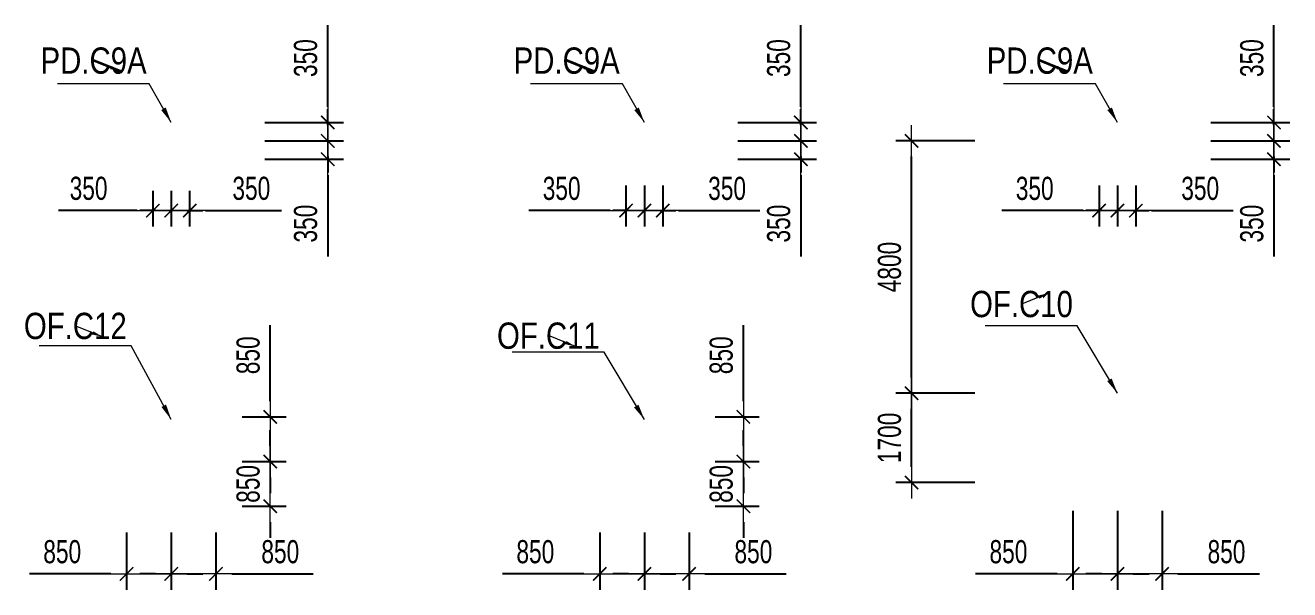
# Model space of a CAD drawing. Header units: millimetres. Extents: x -259680 to 286077, y -1281 to 94455.
# Drawn here: x 51923 to 75977, y 35863 to 46599 of the extents above; entities that cross this region are included whole.
import ezdxf
from ezdxf.enums import TextEntityAlignment as Align

# ---------------------------------------------------------------- set-up
doc = ezdxf.new("R2010")
doc.units = ezdxf.units.MM
doc.layers.get('0').update_dxf_attribs({"lineweight": 20})
doc.layers.get('Defpoints').update_dxf_attribs({"color": 151, "lineweight": 9})
for name, color, linetype, lineweight in [('$0$C1', 20, 'Continuous', 35), ('$1$NDC_S_ANNO', 7, 'Continuous', 20), ('$1$NDC_S_DIM', 1, 'Continuous', 15), ('$1$NDC_S_VN TEXT', 7, 'Continuous', 20), ('NDC_S_DIM', 1, 'Continuous', 15)]:
    doc.layers.add(name, color=color, linetype=linetype, lineweight=lineweight)
doc.styles.add('$1$NDC_DIM', font='', dxfattribs={"width": 0.75})
doc.styles.add('$2$ARIAL', font='arial.ttf', dxfattribs={"width": 0.8})
doc.styles.add('NDC_DIM', font='', dxfattribs={"width": 0.75})
doc.styles.get('$1$NDC_DIM').set_extended_font_data('Dotum')
doc.styles.get('NDC_DIM').set_extended_font_data('Dotum')
doc.dimstyles.new('$0$NDC_dim_150', dxfattribs={"dimscale": 150, "dimtxt": 2.2, "dimasz": 1.5, "dimexe": 1.5, "dimexo": 2.5, "dimgap": 1, "dimtad": 1, "dimdec": 0, "dimzin": 0, "dimdsep": 46, "dimtxsty": '$1$NDC_DIM', "dimblk": '$1$DIMMARK', "dimcen": 0.09, "dimdle": 1.2, "dimclrd": 1, "dimclre": 1, "dimclrt": 3, "dimadec": 0, "dimazin": 0, "dimtfac": 1, "dimtdec": 0, "dimtix": 1, "dimtofl": 0, "dimtmove": 0, "dimatfit": 3, "dimfxl": 6, "dimfxlon": 1, "dimtolj": 1, "dimtzin": 0, "dimarcsym": 0})
doc.dimstyles.new('$1$NDC_dim_iso', dxfattribs={"dimtxt": 2.2, "dimasz": 1, "dimexe": 1.5, "dimexo": 2.5, "dimgap": 1, "dimtad": 1, "dimdec": 0, "dimzin": 0, "dimdsep": 46, "dimtxsty": '$1$NDC_DIM', "dimblk": '$1$DIMMARK', "dimcen": 0.09, "dimdle": 1.2, "dimclrd": 1, "dimclre": 1, "dimclrt": 3, "dimadec": 0, "dimazin": 0, "dimtfac": 1, "dimtdec": 0, "dimtix": 1, "dimtofl": 0, "dimtmove": 0, "dimatfit": 3, "dimfxl": 6, "dimfxlon": 1, "dimtolj": 1, "dimtzin": 0, "dimarcsym": 0})
doc.dimstyles.new('NDC_dim_200', dxfattribs={"dimscale": 200, "dimtxt": 2.2, "dimasz": 1.5, "dimexe": 1.5, "dimexo": 2.5, "dimgap": 1, "dimtad": 1, "dimdec": 0, "dimzin": 0, "dimdsep": 46, "dimtxsty": 'NDC_DIM', "dimblk": 'DIMMARK', "dimcen": 0.09, "dimdle": 1.2, "dimclrd": 1, "dimclre": 1, "dimclrt": 3, "dimadec": 0, "dimazin": 0, "dimtfac": 1, "dimtdec": 0, "dimtix": 1, "dimtofl": 0, "dimtmove": 0, "dimatfit": 3, "dimfxl": 6, "dimfxlon": 1, "dimtolj": 1, "dimtzin": 0, "dimarcsym": 0})

# ---------------------------------------------------------------- blocks, each defined once
blk = doc.blocks.new('$1$DIMMARK')
at = {"layer": '$1$NDC_S_DIM', "color": 1}
blk.add_line((-1.5, 0), (1, 0), dxfattribs=at)
at = {"layer": '$1$NDC_S_DIM', "color": 2, "const_width": 0.1}
blk.add_lwpolyline([(-0.424, -0.424), (0.424, 0.424)], dxfattribs=at)
blk = doc.blocks.new('DIMMARK')
at = {"layer": 'NDC_S_DIM', "color": 1}
blk.add_line((-1.5, 0), (1, 0), dxfattribs=at)
at = {"layer": 'NDC_S_DIM', "color": 2, "const_width": 0.1}
blk.add_lwpolyline([(-0.424, -0.424), (0.424, 0.424)], dxfattribs=at)
blk = doc.blocks.new('*D989')
at = {"layer": 'Defpoints', "color": 0, "ltscale": 100, "transparency": 16777216}
for p in [(53850, 37450), (54700, 37450), (54700, 36163)]:
    blk.add_point(p, dxfattribs=at)
at = {"layer": 'NDC_S_DIM', "color": 1, "lineweight": -2, "ltscale": 100, "transparency": 16777216}
for p, q in [((53850, 36950), (53850, 35863)), ((54700, 36950), (54700, 35863)), ((53550, 36163), (52001, 36163)), ((55000, 36163), (55300, 36163))]:
    blk.add_line(p, q, dxfattribs=at)
at = {"layer": 'NDC_S_DIM', "color": 1, "lineweight": -2, "ltscale": 100, "transparency": 16777216, "xscale": 300, "yscale": 300, "zscale": 300}
blk.add_blockref('DIMMARK', (53850, 36163), dxfattribs=at)
at = {"layer": 'NDC_S_DIM', "color": 1, "lineweight": -2, "ltscale": 100, "transparency": 16777216, "xscale": 300, "yscale": 300, "zscale": 300, "rotation": 180}
blk.add_blockref('DIMMARK', (54700, 36163), dxfattribs=at)
at = {"layer": 'NDC_S_DIM', "color": 3, "ltscale": 100, "transparency": 16777216, "insert": (52626, 36583), "char_height": 440, "attachment_point": 5, "style": 'NDC_DIM'}
blk.add_mtext('\\A1;850', dxfattribs=at)
blk = doc.blocks.new('*D990')
at = {"layer": 'Defpoints', "color": 0, "ltscale": 100, "transparency": 16777216}
for p in [(54700, 37450), (55550, 37450), (55550, 36163)]:
    blk.add_point(p, dxfattribs=at)
at = {"layer": 'NDC_S_DIM', "color": 1, "lineweight": -2, "ltscale": 100, "transparency": 16777216}
for p, q in [((54700, 36950), (54700, 35863)), ((55550, 36950), (55550, 35863)), ((54400, 36163), (54100, 36163)), ((55850, 36163), (57399, 36163))]:
    blk.add_line(p, q, dxfattribs=at)
at = {"layer": 'NDC_S_DIM', "color": 1, "lineweight": -2, "ltscale": 100, "transparency": 16777216, "xscale": 300, "yscale": 300, "zscale": 300}
blk.add_blockref('DIMMARK', (54700, 36163), dxfattribs=at)
at = {"layer": 'NDC_S_DIM', "color": 1, "lineweight": -2, "ltscale": 100, "transparency": 16777216, "xscale": 300, "yscale": 300, "zscale": 300, "rotation": 180}
blk.add_blockref('DIMMARK', (55550, 36163), dxfattribs=at)
at = {"layer": 'NDC_S_DIM', "color": 3, "ltscale": 100, "transparency": 16777216, "insert": (56774, 36583), "char_height": 440, "attachment_point": 5, "style": 'NDC_DIM'}
blk.add_mtext('\\A1;850', dxfattribs=at)
blk = doc.blocks.new('*D991')
at = {"layer": 'Defpoints', "color": 0, "ltscale": 100, "transparency": 16777216}
for p in [(55550, 39150), (55550, 38300), (56584, 38300)]:
    blk.add_point(p, dxfattribs=at)
at = {"layer": 'NDC_S_DIM', "color": 1, "lineweight": -2, "ltscale": 100, "transparency": 16777216}
for p, q in [((56584, 39450), (56584, 40894)), ((56050, 39150), (56884, 39150)), ((56050, 38300), (56884, 38300)), ((56584, 38000), (56584, 37700))]:
    blk.add_line(p, q, dxfattribs=at)
at = {"layer": 'NDC_S_DIM', "color": 1, "lineweight": -2, "ltscale": 100, "transparency": 16777216, "xscale": 300, "yscale": 300, "zscale": 300}
for p, rotation in [((56584, 39150), 270), ((56584, 38300), 90)]:
    blk.add_blockref('DIMMARK', p, dxfattribs=dict(at, rotation=rotation))
at = {"layer": 'NDC_S_DIM', "color": 3, "ltscale": 100, "transparency": 16777216, "insert": (56164, 40322), "char_height": 440, "attachment_point": 5, "rotation": 90, "style": 'NDC_DIM'}
blk.add_mtext('\\A1;850', dxfattribs=at)
blk = doc.blocks.new('*D992')
at = {"layer": 'Defpoints', "color": 0, "ltscale": 100, "transparency": 16777216}
for p in [(55550, 38300), (55550, 37450), (56584, 37450)]:
    blk.add_point(p, dxfattribs=at)
at = {"layer": 'NDC_S_DIM', "color": 1, "lineweight": -2, "ltscale": 100, "transparency": 16777216}
for p, q in [((56584, 38600), (56584, 38900)), ((56050, 38300), (56884, 38300)), ((56050, 37450), (56884, 37450)), ((56584, 37150), (56584, 36850))]:
    blk.add_line(p, q, dxfattribs=at)
at = {"layer": 'NDC_S_DIM', "color": 1, "lineweight": -2, "ltscale": 100, "transparency": 16777216, "xscale": 300, "yscale": 300, "zscale": 300}
for p, rotation in [((56584, 38300), 270), ((56584, 37450), 90)]:
    blk.add_blockref('DIMMARK', p, dxfattribs=dict(at, rotation=rotation))
at = {"layer": 'NDC_S_DIM', "color": 3, "ltscale": 100, "transparency": 16777216, "insert": (56164, 37875), "char_height": 440, "attachment_point": 5, "rotation": 90, "style": 'NDC_DIM'}
blk.add_mtext('\\A1;850', dxfattribs=at)
blk = doc.blocks.new('*D993')
at = {"layer": 'Defpoints', "color": 0, "ltscale": 100, "transparency": 16777216}
for p in [(62850, 37450), (63700, 37450), (63700, 36163)]:
    blk.add_point(p, dxfattribs=at)
at = {"layer": 'NDC_S_DIM', "color": 1, "lineweight": -2, "ltscale": 100, "transparency": 16777216}
for p, q in [((62850, 36950), (62850, 35863)), ((63700, 36950), (63700, 35863)), ((62550, 36163), (61001, 36163)), ((64000, 36163), (64300, 36163))]:
    blk.add_line(p, q, dxfattribs=at)
at = {"layer": 'NDC_S_DIM', "color": 1, "lineweight": -2, "ltscale": 100, "transparency": 16777216, "xscale": 300, "yscale": 300, "zscale": 300}
blk.add_blockref('DIMMARK', (62850, 36163), dxfattribs=at)
at = {"layer": 'NDC_S_DIM', "color": 1, "lineweight": -2, "ltscale": 100, "transparency": 16777216, "xscale": 300, "yscale": 300, "zscale": 300, "rotation": 180}
blk.add_blockref('DIMMARK', (63700, 36163), dxfattribs=at)
at = {"layer": 'NDC_S_DIM', "color": 3, "ltscale": 100, "transparency": 16777216, "insert": (61626, 36583), "char_height": 440, "attachment_point": 5, "style": 'NDC_DIM'}
blk.add_mtext('\\A1;850', dxfattribs=at)
blk = doc.blocks.new('*D994')
at = {"layer": 'Defpoints', "color": 0, "ltscale": 100, "transparency": 16777216}
for p in [(63700, 37450), (64550, 37450), (64550, 36163)]:
    blk.add_point(p, dxfattribs=at)
at = {"layer": 'NDC_S_DIM', "color": 1, "lineweight": -2, "ltscale": 100, "transparency": 16777216}
for p, q in [((63700, 36950), (63700, 35863)), ((64550, 36950), (64550, 35863)), ((63400, 36163), (63100, 36163)), ((64850, 36163), (66399, 36163))]:
    blk.add_line(p, q, dxfattribs=at)
at = {"layer": 'NDC_S_DIM', "color": 1, "lineweight": -2, "ltscale": 100, "transparency": 16777216, "xscale": 300, "yscale": 300, "zscale": 300}
blk.add_blockref('DIMMARK', (63700, 36163), dxfattribs=at)
at = {"layer": 'NDC_S_DIM', "color": 1, "lineweight": -2, "ltscale": 100, "transparency": 16777216, "xscale": 300, "yscale": 300, "zscale": 300, "rotation": 180}
blk.add_blockref('DIMMARK', (64550, 36163), dxfattribs=at)
at = {"layer": 'NDC_S_DIM', "color": 3, "ltscale": 100, "transparency": 16777216, "insert": (65774, 36583), "char_height": 440, "attachment_point": 5, "style": 'NDC_DIM'}
blk.add_mtext('\\A1;850', dxfattribs=at)
blk = doc.blocks.new('*D995')
at = {"layer": 'Defpoints', "color": 0, "ltscale": 100, "transparency": 16777216}
for p in [(64550, 39150), (64550, 38300), (65584, 38300)]:
    blk.add_point(p, dxfattribs=at)
at = {"layer": 'NDC_S_DIM', "color": 1, "lineweight": -2, "ltscale": 100, "transparency": 16777216}
for p, q in [((65584, 39450), (65584, 40894)), ((65050, 39150), (65884, 39150)), ((65050, 38300), (65884, 38300)), ((65584, 38000), (65584, 37700))]:
    blk.add_line(p, q, dxfattribs=at)
at = {"layer": 'NDC_S_DIM', "color": 1, "lineweight": -2, "ltscale": 100, "transparency": 16777216, "xscale": 300, "yscale": 300, "zscale": 300}
for p, rotation in [((65584, 39150), 270), ((65584, 38300), 90)]:
    blk.add_blockref('DIMMARK', p, dxfattribs=dict(at, rotation=rotation))
at = {"layer": 'NDC_S_DIM', "color": 3, "ltscale": 100, "transparency": 16777216, "insert": (65164, 40322), "char_height": 440, "attachment_point": 5, "rotation": 90, "style": 'NDC_DIM'}
blk.add_mtext('\\A1;850', dxfattribs=at)
blk = doc.blocks.new('*D996')
at = {"layer": 'Defpoints', "color": 0, "ltscale": 100, "transparency": 16777216}
for p in [(64550, 38300), (64550, 37450), (65584, 37450)]:
    blk.add_point(p, dxfattribs=at)
at = {"layer": 'NDC_S_DIM', "color": 1, "lineweight": -2, "ltscale": 100, "transparency": 16777216}
for p, q in [((65584, 38600), (65584, 38900)), ((65050, 38300), (65884, 38300)), ((65050, 37450), (65884, 37450)), ((65584, 37150), (65584, 36850))]:
    blk.add_line(p, q, dxfattribs=at)
at = {"layer": 'NDC_S_DIM', "color": 1, "lineweight": -2, "ltscale": 100, "transparency": 16777216, "xscale": 300, "yscale": 300, "zscale": 300}
for p, rotation in [((65584, 38300), 270), ((65584, 37450), 90)]:
    blk.add_blockref('DIMMARK', p, dxfattribs=dict(at, rotation=rotation))
at = {"layer": 'NDC_S_DIM', "color": 3, "ltscale": 100, "transparency": 16777216, "insert": (65164, 37875), "char_height": 440, "attachment_point": 5, "rotation": 90, "style": 'NDC_DIM'}
blk.add_mtext('\\A1;850', dxfattribs=at)
blk = doc.blocks.new('*D997')
at = {"layer": 'Defpoints', "color": 0, "ltscale": 100, "transparency": 16777216}
for p in [(71850, 37900), (72700, 37900), (72700, 36163)]:
    blk.add_point(p, dxfattribs=at)
at = {"layer": 'NDC_S_DIM', "color": 1, "lineweight": -2, "ltscale": 100, "transparency": 16777216}
for p, q in [((71850, 37363), (71850, 35863)), ((72700, 37363), (72700, 35863)), ((71550, 36163), (70001, 36163)), ((73000, 36163), (73300, 36163))]:
    blk.add_line(p, q, dxfattribs=at)
at = {"layer": 'NDC_S_DIM', "color": 1, "lineweight": -2, "ltscale": 100, "transparency": 16777216, "xscale": 300, "yscale": 300, "zscale": 300}
blk.add_blockref('DIMMARK', (71850, 36163), dxfattribs=at)
at = {"layer": 'NDC_S_DIM', "color": 1, "lineweight": -2, "ltscale": 100, "transparency": 16777216, "xscale": 300, "yscale": 300, "zscale": 300, "rotation": 180}
blk.add_blockref('DIMMARK', (72700, 36163), dxfattribs=at)
at = {"layer": 'NDC_S_DIM', "color": 3, "ltscale": 100, "transparency": 16777216, "insert": (70626, 36583), "char_height": 440, "attachment_point": 5, "style": 'NDC_DIM'}
blk.add_mtext('\\A1;850', dxfattribs=at)
blk = doc.blocks.new('*D998')
at = {"layer": 'Defpoints', "color": 0, "ltscale": 100, "transparency": 16777216}
for p in [(72700, 37900), (73550, 37900), (73550, 36163)]:
    blk.add_point(p, dxfattribs=at)
at = {"layer": 'NDC_S_DIM', "color": 1, "lineweight": -2, "ltscale": 100, "transparency": 16777216}
for p, q in [((72700, 37363), (72700, 35863)), ((73550, 37363), (73550, 35863)), ((72400, 36163), (72100, 36163)), ((73850, 36163), (75399, 36163))]:
    blk.add_line(p, q, dxfattribs=at)
at = {"layer": 'NDC_S_DIM', "color": 1, "lineweight": -2, "ltscale": 100, "transparency": 16777216, "xscale": 300, "yscale": 300, "zscale": 300}
blk.add_blockref('DIMMARK', (72700, 36163), dxfattribs=at)
at = {"layer": 'NDC_S_DIM', "color": 1, "lineweight": -2, "ltscale": 100, "transparency": 16777216, "xscale": 300, "yscale": 300, "zscale": 300, "rotation": 180}
blk.add_blockref('DIMMARK', (73550, 36163), dxfattribs=at)
at = {"layer": 'NDC_S_DIM', "color": 3, "ltscale": 100, "transparency": 16777216, "insert": (74774, 36583), "char_height": 440, "attachment_point": 5, "style": 'NDC_DIM'}
blk.add_mtext('\\A1;850', dxfattribs=at)
blk = doc.blocks.new('*D999')
at = {"layer": 'Defpoints', "color": 0, "ltscale": 100, "transparency": 16777216}
for p in [(68784, 39600), (71850, 39600), (71850, 37900)]:
    blk.add_point(p, dxfattribs=at)
at = {"layer": 'NDC_S_DIM', "color": 1, "lineweight": -2, "ltscale": 100, "transparency": 16777216}
for p, q in [((69984, 39600), (68484, 39600)), ((68784, 38200), (68784, 39300)), ((69984, 37900), (68484, 37900))]:
    blk.add_line(p, q, dxfattribs=at)
at = {"layer": 'NDC_S_DIM', "color": 1, "lineweight": -2, "ltscale": 100, "transparency": 16777216, "xscale": 300, "yscale": 300, "zscale": 300}
for p, rotation in [((68784, 39600), 90), ((68784, 37900), 270)]:
    blk.add_blockref('DIMMARK', p, dxfattribs=dict(at, rotation=rotation))
at = {"layer": 'NDC_S_DIM', "color": 3, "ltscale": 100, "transparency": 16777216, "insert": (68364, 38750), "char_height": 440, "attachment_point": 5, "rotation": 90, "style": 'NDC_DIM'}
blk.add_mtext('\\A1;1700', dxfattribs=at)
blk = doc.blocks.new('*D1009')
at = {"layer": 'Defpoints', "color": 0, "ltscale": 100, "transparency": 16777216}
for p in [(54700, 43950), (55050, 43950), (55050, 43074)]:
    blk.add_point(p, dxfattribs=at)
at = {"layer": 'NDC_S_DIM', "color": 1, "lineweight": -2, "ltscale": 100, "transparency": 16777216}
for p, q in [((54700, 43450), (54700, 42774)), ((55050, 43450), (55050, 42774)), ((54400, 43074), (54100, 43074)), ((55350, 43074), (56796, 43074))]:
    blk.add_line(p, q, dxfattribs=at)
at = {"layer": 'NDC_S_DIM', "color": 1, "lineweight": -2, "ltscale": 100, "transparency": 16777216, "xscale": 300, "yscale": 300, "zscale": 300}
blk.add_blockref('DIMMARK', (54700, 43074), dxfattribs=at)
at = {"layer": 'NDC_S_DIM', "color": 1, "lineweight": -2, "ltscale": 100, "transparency": 16777216, "xscale": 300, "yscale": 300, "zscale": 300, "rotation": 180}
blk.add_blockref('DIMMARK', (55050, 43074), dxfattribs=at)
at = {"layer": 'NDC_S_DIM', "color": 3, "ltscale": 100, "transparency": 16777216, "insert": (56223, 43495), "char_height": 440, "attachment_point": 5, "style": 'NDC_DIM'}
blk.add_mtext('\\A1;350', dxfattribs=at)
blk = doc.blocks.new('*D1010')
at = {"layer": 'Defpoints', "color": 0, "ltscale": 100, "transparency": 16777216}
for p in [(54350, 43950), (54700, 43950), (54700, 43074)]:
    blk.add_point(p, dxfattribs=at)
at = {"layer": 'NDC_S_DIM', "color": 1, "lineweight": -2, "ltscale": 100, "transparency": 16777216}
for p, q in [((54350, 43450), (54350, 42774)), ((54700, 43450), (54700, 42774)), ((54050, 43074), (52554, 43074)), ((55000, 43074), (55300, 43074))]:
    blk.add_line(p, q, dxfattribs=at)
at = {"layer": 'NDC_S_DIM', "color": 1, "lineweight": -2, "ltscale": 100, "transparency": 16777216, "xscale": 300, "yscale": 300, "zscale": 300}
blk.add_blockref('DIMMARK', (54350, 43074), dxfattribs=at)
at = {"layer": 'NDC_S_DIM', "color": 1, "lineweight": -2, "ltscale": 100, "transparency": 16777216, "xscale": 300, "yscale": 300, "zscale": 300, "rotation": 180}
blk.add_blockref('DIMMARK', (54700, 43074), dxfattribs=at)
at = {"layer": 'NDC_S_DIM', "color": 3, "ltscale": 100, "transparency": 16777216, "insert": (53127, 43495), "char_height": 440, "attachment_point": 5, "style": 'NDC_DIM'}
blk.add_mtext('\\A1;350', dxfattribs=at)
blk = doc.blocks.new('*D1011')
at = {"layer": 'Defpoints', "color": 0, "ltscale": 100, "transparency": 16777216}
for p in [(55050, 44750), (57677, 44750), (55050, 44400)]:
    blk.add_point(p, dxfattribs=at)
at = {"layer": 'NDC_S_DIM', "color": 1, "lineweight": -2, "ltscale": 100, "transparency": 16777216}
for p, q in [((57677, 45050), (57677, 46599)), ((56477, 44750), (57977, 44750)), ((56477, 44400), (57977, 44400)), ((57677, 44100), (57677, 43800))]:
    blk.add_line(p, q, dxfattribs=at)
at = {"layer": 'NDC_S_DIM', "color": 1, "lineweight": -2, "ltscale": 100, "transparency": 16777216, "xscale": 300, "yscale": 300, "zscale": 300}
for p, rotation in [((57677, 44750), 270), ((57677, 44400), 90)]:
    blk.add_blockref('DIMMARK', p, dxfattribs=dict(at, rotation=rotation))
at = {"layer": 'NDC_S_DIM', "color": 3, "ltscale": 100, "transparency": 16777216, "insert": (57257, 45974), "char_height": 440, "attachment_point": 5, "rotation": 90, "style": 'NDC_DIM'}
blk.add_mtext('\\A1;350', dxfattribs=at)
blk = doc.blocks.new('*D1012')
at = {"layer": 'Defpoints', "color": 0, "ltscale": 100, "transparency": 16777216}
for p in [(55050, 44400), (57677, 44400), (55050, 44050)]:
    blk.add_point(p, dxfattribs=at)
at = {"layer": 'NDC_S_DIM', "color": 1, "lineweight": -2, "ltscale": 100, "transparency": 16777216}
for p, q in [((57677, 44700), (57677, 45000)), ((56477, 44400), (57977, 44400)), ((56477, 44050), (57977, 44050)), ((57677, 43750), (57677, 42201))]:
    blk.add_line(p, q, dxfattribs=at)
at = {"layer": 'NDC_S_DIM', "color": 1, "lineweight": -2, "ltscale": 100, "transparency": 16777216, "xscale": 300, "yscale": 300, "zscale": 300}
for p, rotation in [((57677, 44400), 270), ((57677, 44050), 90)]:
    blk.add_blockref('DIMMARK', p, dxfattribs=dict(at, rotation=rotation))
at = {"layer": 'NDC_S_DIM', "color": 3, "ltscale": 100, "transparency": 16777216, "insert": (57257, 42826), "char_height": 440, "attachment_point": 5, "rotation": 90, "style": 'NDC_DIM'}
blk.add_mtext('\\A1;350', dxfattribs=at)
blk = doc.blocks.new('*D1013')
at = {"layer": 'Defpoints', "color": 0, "ltscale": 100, "transparency": 16777216}
for p in [(63700, 44050), (64050, 44050), (64050, 43074)]:
    blk.add_point(p, dxfattribs=at)
at = {"layer": 'NDC_S_DIM', "color": 1, "lineweight": -2, "ltscale": 100, "transparency": 16777216}
for p, q in [((63700, 43550), (63700, 42774)), ((64050, 43550), (64050, 42774)), ((63400, 43074), (63100, 43074)), ((64350, 43074), (65899, 43074))]:
    blk.add_line(p, q, dxfattribs=at)
at = {"layer": 'NDC_S_DIM', "color": 1, "lineweight": -2, "ltscale": 100, "transparency": 16777216, "xscale": 300, "yscale": 300, "zscale": 300}
blk.add_blockref('DIMMARK', (63700, 43074), dxfattribs=at)
at = {"layer": 'NDC_S_DIM', "color": 1, "lineweight": -2, "ltscale": 100, "transparency": 16777216, "xscale": 300, "yscale": 300, "zscale": 300, "rotation": 180}
blk.add_blockref('DIMMARK', (64050, 43074), dxfattribs=at)
at = {"layer": 'NDC_S_DIM', "color": 3, "ltscale": 100, "transparency": 16777216, "insert": (65274, 43494), "char_height": 440, "attachment_point": 5, "style": 'NDC_DIM'}
blk.add_mtext('\\A1;350', dxfattribs=at)
blk = doc.blocks.new('*D1014')
at = {"layer": 'Defpoints', "color": 0, "ltscale": 100, "transparency": 16777216}
for p in [(63350, 44050), (63700, 44050), (63700, 43074)]:
    blk.add_point(p, dxfattribs=at)
at = {"layer": 'NDC_S_DIM', "color": 1, "lineweight": -2, "ltscale": 100, "transparency": 16777216}
for p, q in [((63350, 43550), (63350, 42774)), ((63700, 43550), (63700, 42774)), ((63050, 43074), (61501, 43074)), ((64000, 43074), (64300, 43074))]:
    blk.add_line(p, q, dxfattribs=at)
at = {"layer": 'NDC_S_DIM', "color": 1, "lineweight": -2, "ltscale": 100, "transparency": 16777216, "xscale": 300, "yscale": 300, "zscale": 300}
blk.add_blockref('DIMMARK', (63350, 43074), dxfattribs=at)
at = {"layer": 'NDC_S_DIM', "color": 1, "lineweight": -2, "ltscale": 100, "transparency": 16777216, "xscale": 300, "yscale": 300, "zscale": 300, "rotation": 180}
blk.add_blockref('DIMMARK', (63700, 43074), dxfattribs=at)
at = {"layer": 'NDC_S_DIM', "color": 3, "ltscale": 100, "transparency": 16777216, "insert": (62126, 43494), "char_height": 440, "attachment_point": 5, "style": 'NDC_DIM'}
blk.add_mtext('\\A1;350', dxfattribs=at)
blk = doc.blocks.new('*D1015')
at = {"layer": 'Defpoints', "color": 0, "ltscale": 100, "transparency": 16777216}
for p in [(64050, 44750), (66677, 44750), (64050, 44400)]:
    blk.add_point(p, dxfattribs=at)
at = {"layer": 'NDC_S_DIM', "color": 1, "lineweight": -2, "ltscale": 100, "transparency": 16777216}
for p, q in [((66677, 45050), (66677, 46599)), ((65477, 44750), (66977, 44750)), ((65477, 44400), (66977, 44400)), ((66677, 44100), (66677, 43800))]:
    blk.add_line(p, q, dxfattribs=at)
at = {"layer": 'NDC_S_DIM', "color": 1, "lineweight": -2, "ltscale": 100, "transparency": 16777216, "xscale": 300, "yscale": 300, "zscale": 300}
for p, rotation in [((66677, 44750), 270), ((66677, 44400), 90)]:
    blk.add_blockref('DIMMARK', p, dxfattribs=dict(at, rotation=rotation))
at = {"layer": 'NDC_S_DIM', "color": 3, "ltscale": 100, "transparency": 16777216, "insert": (66257, 45974), "char_height": 440, "attachment_point": 5, "rotation": 90, "style": 'NDC_DIM'}
blk.add_mtext('\\A1;350', dxfattribs=at)
blk = doc.blocks.new('*D1016')
at = {"layer": 'Defpoints', "color": 0, "ltscale": 100, "transparency": 16777216}
for p in [(64050, 44400), (66677, 44400), (64050, 44050)]:
    blk.add_point(p, dxfattribs=at)
at = {"layer": 'NDC_S_DIM', "color": 1, "lineweight": -2, "ltscale": 100, "transparency": 16777216}
for p, q in [((66677, 44700), (66677, 45000)), ((65477, 44400), (66977, 44400)), ((65477, 44050), (66977, 44050)), ((66677, 43750), (66677, 42201))]:
    blk.add_line(p, q, dxfattribs=at)
at = {"layer": 'NDC_S_DIM', "color": 1, "lineweight": -2, "ltscale": 100, "transparency": 16777216, "xscale": 300, "yscale": 300, "zscale": 300}
for p, rotation in [((66677, 44400), 270), ((66677, 44050), 90)]:
    blk.add_blockref('DIMMARK', p, dxfattribs=dict(at, rotation=rotation))
at = {"layer": 'NDC_S_DIM', "color": 3, "ltscale": 100, "transparency": 16777216, "insert": (66257, 42826), "char_height": 440, "attachment_point": 5, "rotation": 90, "style": 'NDC_DIM'}
blk.add_mtext('\\A1;350', dxfattribs=at)
blk = doc.blocks.new('*D1017')
at = {"layer": 'Defpoints', "color": 0, "ltscale": 100, "transparency": 16777216}
for p in [(72700, 44050), (73050, 44050), (73050, 43074)]:
    blk.add_point(p, dxfattribs=at)
at = {"layer": 'NDC_S_DIM', "color": 1, "lineweight": -2, "ltscale": 100, "transparency": 16777216}
for p, q in [((72700, 43550), (72700, 42774)), ((73050, 43550), (73050, 42774)), ((72400, 43074), (72100, 43074)), ((73350, 43074), (74899, 43074))]:
    blk.add_line(p, q, dxfattribs=at)
at = {"layer": 'NDC_S_DIM', "color": 1, "lineweight": -2, "ltscale": 100, "transparency": 16777216, "xscale": 300, "yscale": 300, "zscale": 300}
blk.add_blockref('DIMMARK', (72700, 43074), dxfattribs=at)
at = {"layer": 'NDC_S_DIM', "color": 1, "lineweight": -2, "ltscale": 100, "transparency": 16777216, "xscale": 300, "yscale": 300, "zscale": 300, "rotation": 180}
blk.add_blockref('DIMMARK', (73050, 43074), dxfattribs=at)
at = {"layer": 'NDC_S_DIM', "color": 3, "ltscale": 100, "transparency": 16777216, "insert": (74274, 43494), "char_height": 440, "attachment_point": 5, "style": 'NDC_DIM'}
blk.add_mtext('\\A1;350', dxfattribs=at)
blk = doc.blocks.new('*D1018')
at = {"layer": 'Defpoints', "color": 0, "ltscale": 100, "transparency": 16777216}
for p in [(72350, 44050), (72700, 44050), (72700, 43074)]:
    blk.add_point(p, dxfattribs=at)
at = {"layer": 'NDC_S_DIM', "color": 1, "lineweight": -2, "ltscale": 100, "transparency": 16777216}
for p, q in [((72350, 43550), (72350, 42774)), ((72700, 43550), (72700, 42774)), ((72050, 43074), (70501, 43074)), ((73000, 43074), (73300, 43074))]:
    blk.add_line(p, q, dxfattribs=at)
at = {"layer": 'NDC_S_DIM', "color": 1, "lineweight": -2, "ltscale": 100, "transparency": 16777216, "xscale": 300, "yscale": 300, "zscale": 300}
blk.add_blockref('DIMMARK', (72350, 43074), dxfattribs=at)
at = {"layer": 'NDC_S_DIM', "color": 1, "lineweight": -2, "ltscale": 100, "transparency": 16777216, "xscale": 300, "yscale": 300, "zscale": 300, "rotation": 180}
blk.add_blockref('DIMMARK', (72700, 43074), dxfattribs=at)
at = {"layer": 'NDC_S_DIM', "color": 3, "ltscale": 100, "transparency": 16777216, "insert": (71126, 43494), "char_height": 440, "attachment_point": 5, "style": 'NDC_DIM'}
blk.add_mtext('\\A1;350', dxfattribs=at)
blk = doc.blocks.new('*D1019')
at = {"layer": 'Defpoints', "color": 0, "ltscale": 100, "transparency": 16777216}
for p in [(73050, 44750), (75677, 44750), (73050, 44400)]:
    blk.add_point(p, dxfattribs=at)
at = {"layer": 'NDC_S_DIM', "color": 1, "lineweight": -2, "ltscale": 100, "transparency": 16777216}
for p, q in [((75677, 45050), (75677, 46599)), ((74477, 44750), (75977, 44750)), ((74477, 44400), (75977, 44400)), ((75677, 44100), (75677, 43800))]:
    blk.add_line(p, q, dxfattribs=at)
at = {"layer": 'NDC_S_DIM', "color": 1, "lineweight": -2, "ltscale": 100, "transparency": 16777216, "xscale": 300, "yscale": 300, "zscale": 300}
for p, rotation in [((75677, 44750), 270), ((75677, 44400), 90)]:
    blk.add_blockref('DIMMARK', p, dxfattribs=dict(at, rotation=rotation))
at = {"layer": 'NDC_S_DIM', "color": 3, "ltscale": 100, "transparency": 16777216, "insert": (75257, 45974), "char_height": 440, "attachment_point": 5, "rotation": 90, "style": 'NDC_DIM'}
blk.add_mtext('\\A1;350', dxfattribs=at)
blk = doc.blocks.new('*D1020')
at = {"layer": 'Defpoints', "color": 0, "ltscale": 100, "transparency": 16777216}
for p in [(73050, 44400), (75677, 44400), (73050, 44050)]:
    blk.add_point(p, dxfattribs=at)
at = {"layer": 'NDC_S_DIM', "color": 1, "lineweight": -2, "ltscale": 100, "transparency": 16777216}
for p, q in [((75677, 44700), (75677, 45000)), ((74477, 44400), (75977, 44400)), ((74477, 44050), (75977, 44050)), ((75677, 43750), (75677, 42201))]:
    blk.add_line(p, q, dxfattribs=at)
at = {"layer": 'NDC_S_DIM', "color": 1, "lineweight": -2, "ltscale": 100, "transparency": 16777216, "xscale": 300, "yscale": 300, "zscale": 300}
for p, rotation in [((75677, 44400), 270), ((75677, 44050), 90)]:
    blk.add_blockref('DIMMARK', p, dxfattribs=dict(at, rotation=rotation))
at = {"layer": 'NDC_S_DIM', "color": 3, "ltscale": 100, "transparency": 16777216, "insert": (75257, 42826), "char_height": 440, "attachment_point": 5, "rotation": 90, "style": 'NDC_DIM'}
blk.add_mtext('\\A1;350', dxfattribs=at)
blk = doc.blocks.new('*D1184')
at = {"layer": 'Defpoints', "color": 0, "ltscale": 100, "transparency": 16777216}
for p in [(68784, 44400), (71850, 44400), (71850, 39600)]:
    blk.add_point(p, dxfattribs=at)
at = {"layer": 'NDC_S_DIM', "color": 1, "lineweight": -2, "ltscale": 100, "transparency": 16777216}
for p, q in [((69984, 44400), (68484, 44400)), ((68784, 39900), (68784, 44100)), ((69984, 39600), (68484, 39600))]:
    blk.add_line(p, q, dxfattribs=at)
at = {"layer": 'NDC_S_DIM', "color": 1, "lineweight": -2, "ltscale": 100, "transparency": 16777216, "xscale": 300, "yscale": 300, "zscale": 300}
for p, rotation in [((68784, 44400), 90), ((68784, 39600), 270)]:
    blk.add_blockref('DIMMARK', p, dxfattribs=dict(at, rotation=rotation))
at = {"layer": 'NDC_S_DIM', "color": 3, "ltscale": 100, "transparency": 16777216, "insert": (68364, 42000), "char_height": 440, "attachment_point": 5, "rotation": 90, "style": 'NDC_DIM'}
blk.add_mtext('\\A1;4800', dxfattribs=at)
blk = doc.blocks.new('*U220')
at = {"layer": '$1$NDC_S_ANNO', "ltscale": 0.8, "style": '$2$ARIAL', "width": 0.8, "flags": 1}
blk.add_attdef('CHU_THICH', text='', height=2.5, dxfattribs=at).set_placement((0, 0), align=Align.MIDDLE_CENTER)
at = {"layer": '$1$NDC_S_ANNO', "ltscale": 0.8, "style": '$2$ARIAL', "width": 0.8}
blk.add_attdef('TEN', text='', height=2.5, dxfattribs=at).set_placement((-2.58, 1.03), align=Align.MIDDLE_CENTER)
at = {"layer": 'Defpoints'}
blk.add_leader([(0, 0), (-2.58, 1.03)], dimstyle='$1$NDC_dim_iso', override={"dimgap": 0.625, "dimtad": 0}, dxfattribs=at)
blk = doc.blocks.new('$0$co t check')
at = {"layer": '$0$C1', "xscale": 200, "yscale": 200, "zscale": 200}
for p in [(51698, 45721), (60698, 45721), (69698, 45721)]:
    blk.add_blockref('*U220', p, dxfattribs=at).add_auto_attribs({'TEN': 'PD.C9A'})
at = {"layer": '$1$NDC_S_VN TEXT'}
ref = blk.add_blockref('*U220', (69350, 41502), dxfattribs=dict(at, xscale=-200, yscale=200, zscale=200, rotation=179.999999996588))
ref.add_attrib('TEN', 'OF.C10', dxfattribs={"layer": '$1$NDC_S_ANNO', "ltscale": 0.8, "height": 500, "rotation": 360, "style": '$2$ARIAL', "width": 0.8}).set_placement((68834, 41297), align=Align.MIDDLE_CENTER)
at = {"layer": '$1$NDC_S_VN TEXT', "xscale": 200, "yscale": 200, "zscale": 200}
for p, values in [((51350, 40674), {'TEN': 'OF.C12'}), ((60350, 40489), {'TEN': 'OF.C11'})]:
    blk.add_blockref('*U220', p, dxfattribs=at).add_auto_attribs(values)
at = {"layer": '$0$C1'}
for points in [[(52659, 44750), (52242, 45482), (50493, 45482)], [(61659, 44750), (61242, 45482), (59493, 45482)], [(70659, 44750), (70242, 45482), (68493, 45482)]]:
    blk.add_leader(points, dimstyle='$0$NDC_dim_150', override={"dimasz": 2, "dimgap": 1, "dimtad": 0}, dxfattribs=at)
for points in [[(70660, 39598), (69894, 40880), (68144, 40880)], [(52660, 39098), (51894, 40503), (50144, 40503)], [(61660, 39098), (60894, 40380), (59144, 40380)]]:
    blk.add_leader(points, dimstyle='$0$NDC_dim_150', override={"dimasz": 2, "dimgap": 1, "dimtad": 0})

msp = doc.modelspace()

# ---------------------------------------------------------------- block references
at = {"layer": '$1$NDC_S_DIM'}
msp.add_blockref('$0$co t check', (2040.6, 0), dxfattribs=at)

# ---------------------------------------------------------------- dimensions: what is measured, and where the dimension line sits
at = {"layer": 'NDC_S_DIM', "ltscale": 100}
for base, p1, p2, picture, middle in [((57676.7, 44750), (55050, 44400), (55050, 44750), '*D1011', (57676.7, 45974.3)), ((66676.7, 44750), (64050, 44400), (64050, 44750), '*D1015', (66676.7, 45974.3)), ((75676.7, 44750), (73050, 44400), (73050, 44750), '*D1019', (75676.7, 45974.3)), ((57676.7, 44400), (55050, 44050), (55050, 44400), '*D1012', (57676.7, 42825.7)), ((66676.7, 44400), (64050, 44050), (64050, 44400), '*D1016', (66676.7, 42825.7)), ((75676.7, 44400), (73050, 44050), (73050, 44400), '*D1020', (75676.7, 42825.7)), ((56584.2, 38300), (55550, 39150), (55550, 38300), '*D991', (56584.2, 40321.9)), ((65584.2, 38300), (64550, 39150), (64550, 38300), '*D995', (65584.2, 40321.9))]:
    dim = msp.add_linear_dim(base=base, p1=p1, p2=p2, angle=90, dimstyle='NDC_dim_200', dxfattribs=at)
    dim.commit()
    dim.dimension.update_dxf_attribs({"geometry": picture, "text_midpoint": middle, "dimtype": 160})
for base, p1, p2, picture, middle in [((68784.2, 44400), (71850, 39600), (71850, 44400), '*D1184', (68364.2, 42000)), ((68784.2, 39600), (71850, 37900), (71850, 39600), '*D999', (68364.2, 38750)), ((56584.2, 37450), (55550, 38300), (55550, 37450), '*D992', (56163.9, 37875)), ((65584.2, 37450), (64550, 38300), (64550, 37450), '*D996', (65163.9, 37875))]:
    dim = msp.add_linear_dim(base=base, p1=p1, p2=p2, angle=90, dimstyle='NDC_dim_200', dxfattribs=at)
    dim.commit()
    dim.dimension.update_dxf_attribs({"geometry": picture, "text_midpoint": middle})
for base, p1, p2, picture, middle in [((63700, 43074.4), (63350, 44050), (63700, 44050), '*D1014', (62125.7, 43074.4)), ((64050, 43074.4), (63700, 44050), (64050, 44050), '*D1013', (65274.3, 43074.4)), ((72700, 43074.4), (72350, 44050), (72700, 44050), '*D1018', (71125.7, 43074.4)), ((73050, 43074.4), (72700, 44050), (73050, 44050), '*D1017', (74274.3, 43074.4)), ((54700, 43074.4), (54350, 43950), (54700, 43950), '*D1010', (53127.5, 43074.4)), ((55050, 43074.4), (54700, 43950), (55050, 43950), '*D1009', (56223, 43074.4)), ((72700, 36162.6), (71850, 37900), (72700, 37900), '*D997', (70625.7, 36162.6)), ((73550, 36162.6), (72700, 37900), (73550, 37900), '*D998', (74774.3, 36162.6)), ((54700, 36162.6), (53850, 37450), (54700, 37450), '*D989', (52625.7, 36162.6)), ((55550, 36162.6), (54700, 37450), (55550, 37450), '*D990', (56774.3, 36162.6)), ((63700, 36162.6), (62850, 37450), (63700, 37450), '*D993', (61625.7, 36162.6)), ((64550, 36162.6), (63700, 37450), (64550, 37450), '*D994', (65774.3, 36162.6))]:
    dim = msp.add_linear_dim(base=base, p1=p1, p2=p2, dimstyle='NDC_dim_200', dxfattribs=at)
    dim.commit()
    dim.dimension.update_dxf_attribs({"geometry": picture, "text_midpoint": middle, "dimtype": 160})

doc.saveas('drawing.dxf')
